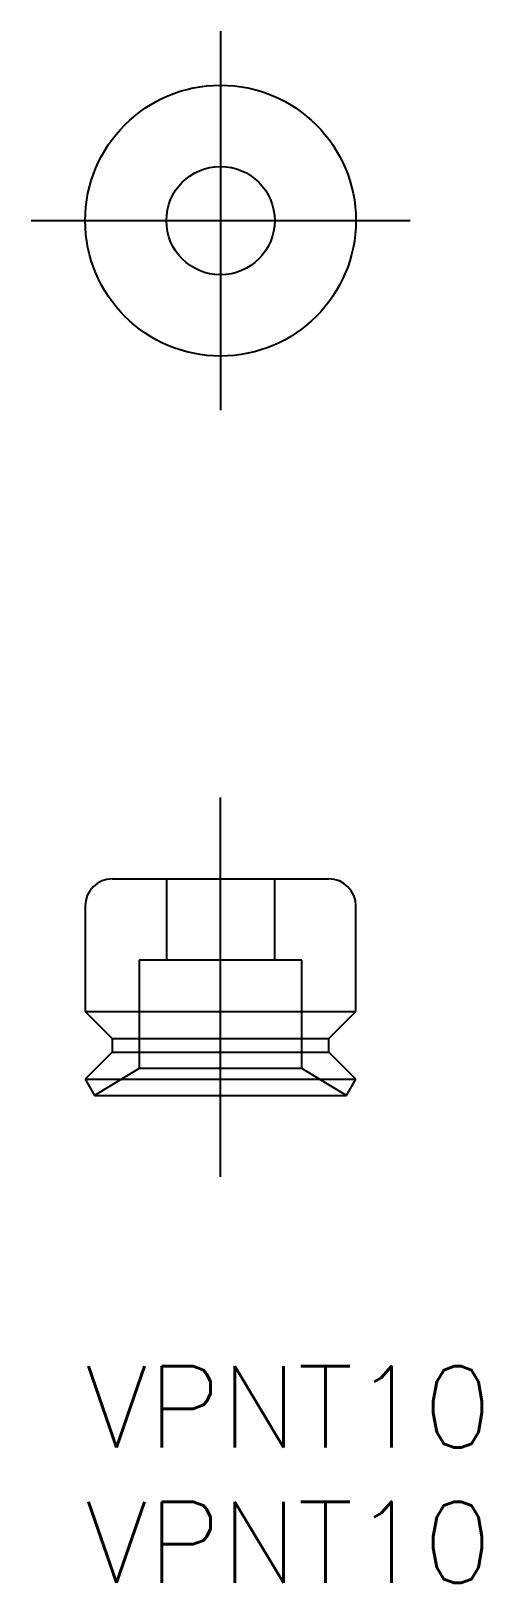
# Model space of a CAD drawing. Extents: x -2 to 14.7, y -8 to 49.3.
import ezdxf

# ---------------------------------------------------------------- set-up
doc = ezdxf.new("R2010")
doc.units = 0
doc.header["$LTSCALE"] = 0.5
doc.linetypes.add('CENTER', pattern=[50.8, 31.75, -6.35, 6.35, -6.35])
doc.linetypes.add('DASHED', pattern=[19.05, 12.7, -6.35])
doc.layers.get('0').update_dxf_attribs({"linetype": 'CONTINUOUS'})
for name, color, linetype in [('MSM_CENTER', 1, 'CENTER'), ('MSM_CONTINUOUS', 7, 'CONTINUOUS'), ('MSM_DASHED', 4, 'DASHED'), ('MSM_PART_NUMBER', 7, 'CONTINUOUS')]:
    doc.layers.add(name, color=color, linetype=linetype)
doc.styles.get("Standard").update_dxf_attribs({"font": 'txt.shx', "height": 3, "bigfont": 'bigfont.shx'})

msp = doc.modelspace()

# ---------------------------------------------------------------- linework, layer by layer
for p, q in [((0, 17), (0, 13.1)), ((10, 13.1), (10, 17)), ((0, 13.1), (1, 12.1)), ((0, 13.1), (10, 13.1)), ((9, 12.1), (10, 13.1)), ((1, 12.1), (1, 11.6)), ((1, 12.1), (9, 12.1)), ((9, 11.6), (9, 12.1)), ((1, 11.6), (0, 10.6)), ((1, 11.6), (9, 11.6)), ((10, 10.6), (9, 11.6)), ((0, 10.6), (0.346, 10)), ((0, 10.6), (10, 10.6)), ((9.654, 10), (10, 10.6)), ((0.346, 10), (9.654, 10))]:
    msp.add_line(p, q)
for radius in [5, 2]:
    msp.add_circle((5, 42.302), radius)
for centre, start, end in [((1, 17), 90, 180), ((9, 17), 0, 90)]:
    msp.add_arc(centre, 1, start, end)
at = {"layer": 'MSM_CENTER'}
for p, q in [((5, 49.302), (5, 35.302)), ((-2, 42.302), (12, 42.302)), ((5, 7), (5, 21))]:
    msp.add_line(p, q, dxfattribs=at)
at = {"layer": 'MSM_CONTINUOUS'}
msp.add_line((1, 18), (9, 18), dxfattribs=at)
at = {"layer": 'MSM_DASHED'}
for p, q in [((3, 18), (3, 15)), ((7, 15), (7, 18)), ((8, 15), (2, 15)), ((2, 15), (2, 11)), ((8, 11), (8, 15)), ((2, 11), (0.346, 10)), ((8, 11), (2, 11)), ((9.654, 10), (8, 11))]:
    msp.add_line(p, q, dxfattribs=at)

# ---------------------------------------------------------------- texts
at = {"layer": 'MSM_PART_NUMBER'}
for p in [(0, -3), (0, -8)]:
    msp.add_text('VPNT10', height=3, dxfattribs=at).set_placement(p)

doc.saveas('drawing.dxf')
